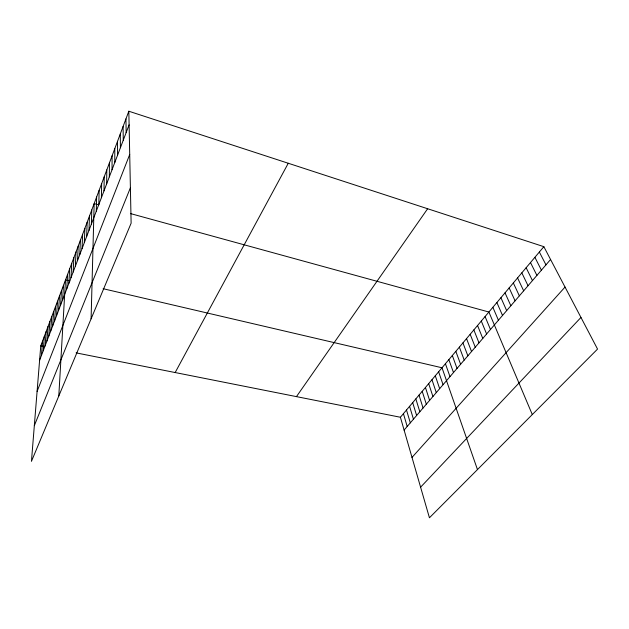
<?xml version="1.0" encoding="UTF-8"?>
<svg xmlns="http://www.w3.org/2000/svg" width="629" height="629" viewBox="0 0 629 629"><rect width="100%" height="100%" fill="white"/><g stroke="black" fill="none" stroke-linecap="round" stroke-linejoin="round"><path stroke-width="0.94" d="M114.793 162.494L114.793 148.617M112.041 169.72L112.096 155.803M109.328 176.859L109.43 162.903M106.655 183.896L106.804 169.901M104.013 190.846L104.21 176.812M101.403 197.71L101.646 183.637M98.832 204.48L99.123 190.375M96.292 211.163L96.622 197.026M91.095 318.848L94.161 203.592L98.879 204.889M91.378 224.089L91.795 209.889M89.004 230.332L89.46 216.109M86.66 236.504L87.156 222.257M84.341 242.605L84.876 228.335M82.053 248.628L82.619 234.334M79.789 254.58L80.394 240.27M77.556 260.461L78.193 246.136M75.346 266.271L76.023 251.93M73.161 272.019L73.868 257.662M71.006 277.696L71.745 263.323M68.868 283.309L69.646 268.921M66.76 288.853L67.562 274.456M58.796 396.011L65.51 279.929L69.953 280.966M62.617 299.758L63.482 285.346M60.581 305.12L61.469 290.692M58.568 310.419L59.488 295.992M56.571 315.656L57.522 301.22M54.605 320.837L55.58 306.402M52.655 325.964L53.654 311.52M50.729 331.035L51.751 316.584M48.826 336.043L49.872 321.6M46.939 341.004L48.016 326.553M45.076 345.911L46.176 331.459M43.228 350.762L44.352 336.311M41.404 355.558L42.552 341.115M128.827 111.223L40.767 345.864L31.45 461.332L131.123 223.201L128.827 111.223L543.849 246.67L597.55 349.087L429.434 517.777L400.406 417.255L543.849 246.67M39.603 360.307L129.102 124.833M37.095 391.387L129.716 154.482M34.328 425.66L130.4 187.804M175.169 372.541L288.263 163.257M296.448 396.624L427.641 208.742M404.101 430.079L550.572 259.494M412.003 457.417L565.031 287.068M420.597 487.184L580.968 317.456M40.767 345.864L44.533 346.61M76.093 352.877L400.406 417.255M103.132 288.711L442.014 367.776L477.466 469.58M130.47 213.569L488.89 312.023L532.299 414.558M539.352 252.017L545.964 264.856M534.902 257.316L541.412 270.163M530.499 262.552L536.907 275.408M526.143 267.734L532.449 280.605M521.826 272.86L528.038 285.739M517.565 277.932L523.674 290.826M513.335 282.956L519.35 295.85M509.16 287.925L515.08 300.827M505.024 292.847L510.85 305.757M500.928 297.714L506.667 310.624M496.879 302.533L502.524 315.451M492.869 307.298L498.427 320.224M485.077 316.56L490.471 329.494M481.295 321.057L486.61 333.991M477.553 325.507L482.781 338.441M473.849 329.918L478.999 342.852M470.178 334.282L475.249 347.216M466.537 338.606L471.538 351.54M462.936 342.891L467.858 355.825M459.367 347.137L464.218 360.071M455.828 351.344L460.609 364.27M452.33 355.511L457.031 368.437M448.854 359.639L453.493 372.557M445.418 363.727L449.987 376.645M438.633 371.794L443.068 384.704M435.292 375.772L439.655 388.675M431.974 379.712L436.274 392.606M428.687 383.619L432.925 396.514M425.432 387.488L429.607 400.374M422.208 391.324L426.32 404.203M419.008 395.13L423.058 408.001M415.84 398.904L419.826 411.759M412.695 402.639L416.626 415.494M409.581 406.342L413.457 419.189M406.499 410.014L410.312 422.845M403.433 413.646L407.191 426.478M125.942 118.905L126.162 132.57M123.095 126.484L123.26 140.204M120.296 133.961L120.398 147.736M117.521 141.336L117.576 155.166"/></g></svg>
